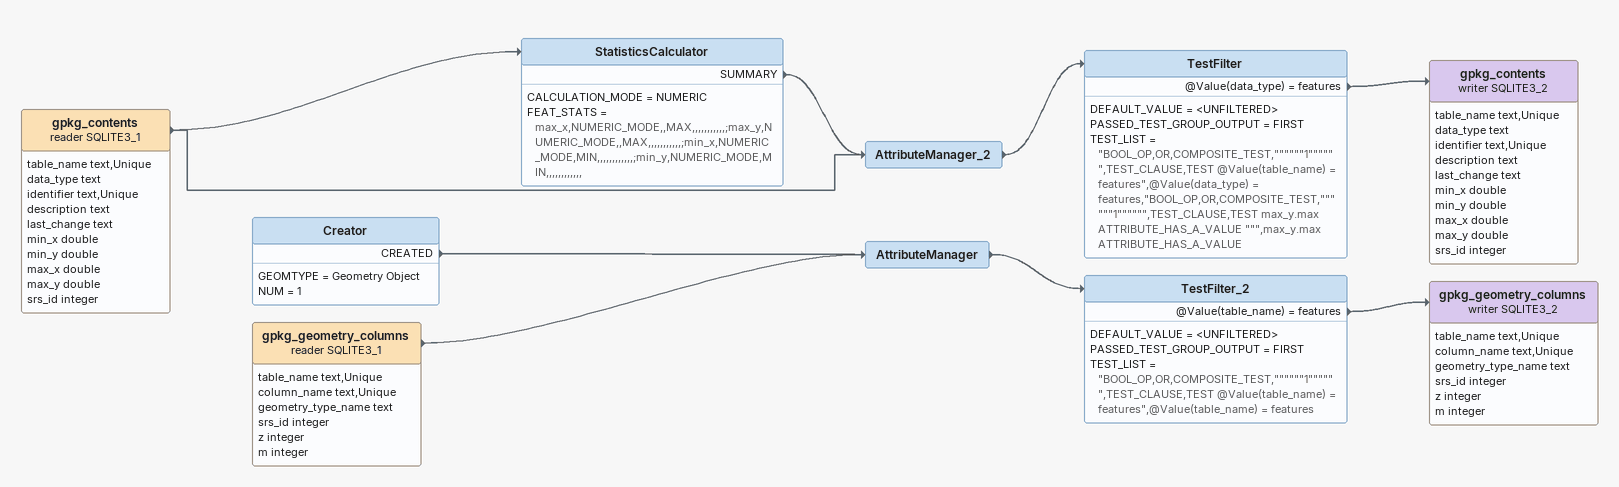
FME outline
gpkg_contents (reader SQLITE3_1)
    attributes: table_name text,Unique, data_type text, identifier text,Unique, description text, last_change text, min_x double, min_y double, max_x double, max_y double, srs_id integer
    -> StatisticsCalculator
    -> AttributeManager_2
StatisticsCalculator
    CALCULATION_MODE = NUMERIC
    FEAT_STATS = max_x,NUMERIC_MODE,,MAX,,,,,,,,,,,;max_y,NUMERIC_MODE,,MAX,,,,,,,,,,,;min_x,NUMERIC_MODE,MIN,,,,,,,,,,,,;min_y,NUMERIC_MODE,MIN,,,,,,,,,,,,
    SUMMARY -> AttributeManager_2
AttributeManager_2
    -> TestFilter
TestFilter
    DEFAULT_VALUE = <UNFILTERED>
    PASSED_TEST_GROUP_OUTPUT = FIRST
    TEST_LIST = "BOOL_OP,OR,COMPOSITE_TEST,""""""1"""""",TEST_CLAUSE,TEST @Value(table_name) = features",@Value(data_type) = features,"BOOL_OP,OR,COMPOSITE_TEST,""""""1"""""",TEST_CLAUSE,TEST max_y.max ATTRIBUTE_HAS_A_VALUE """,max_y.max ATTRIBUTE_HAS_A_VALUE
    @Value(data_type) = features -> gpkg_contents (writer SQLITE3_2)
gpkg_contents (writer SQLITE3_2)
    attributes: table_name text,Unique, data_type text, identifier text,Unique, description text, last_change text, min_x double, min_y double, max_x double, max_y double, srs_id integer
gpkg_geometry_columns (reader SQLITE3_1)
    attributes: table_name text,Unique, column_name text,Unique, geometry_type_name text, srs_id integer, z integer, m integer
    -> AttributeManager
Creator
    GEOMTYPE = Geometry Object
    NUM = 1
    CREATED -> AttributeManager
AttributeManager
    -> TestFilter_2
TestFilter_2
    DEFAULT_VALUE = <UNFILTERED>
    PASSED_TEST_GROUP_OUTPUT = FIRST
    TEST_LIST = "BOOL_OP,OR,COMPOSITE_TEST,""""""1"""""",TEST_CLAUSE,TEST @Value(table_name) = features",@Value(table_name) = features
    @Value(table_name) = features -> gpkg_geometry_columns (writer SQLITE3_2)
gpkg_geometry_columns (writer SQLITE3_2)
    attributes: table_name text,Unique, column_name text,Unique, geometry_type_name text, srs_id integer, z integer, m integer
